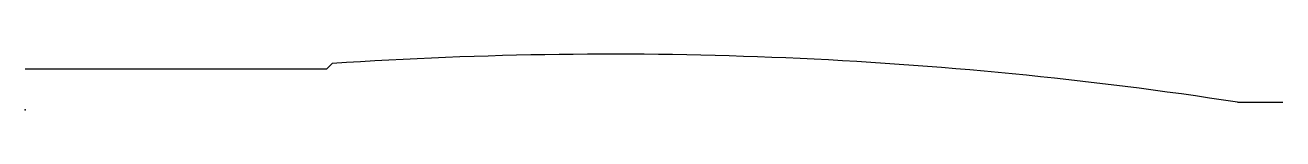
# Model space of a CAD drawing. Header units: millimetres. Extents: x 0 to 834, y 0 to 37.
import ezdxf

# ---------------------------------------------------------------- set-up
doc = ezdxf.new("R2010")
doc.units = ezdxf.units.MM
doc.layers.get('0').update_dxf_attribs({"linetype": 'CONTINUOUS'})

msp = doc.modelspace()

# ---------------------------------------------------------------- linework, layer by layer
for p, q in [((0, 27), (200, 27)), ((200, 27), (203.54, 30.54)), ((803.54, 5), (833.54, 5))]:
    msp.add_line(p, q)
msp.add_arc((387.88, -2699.72), 2736.47, 81.26329, 93.86272)
msp.add_point((0, 0))

doc.saveas('drawing.dxf')
